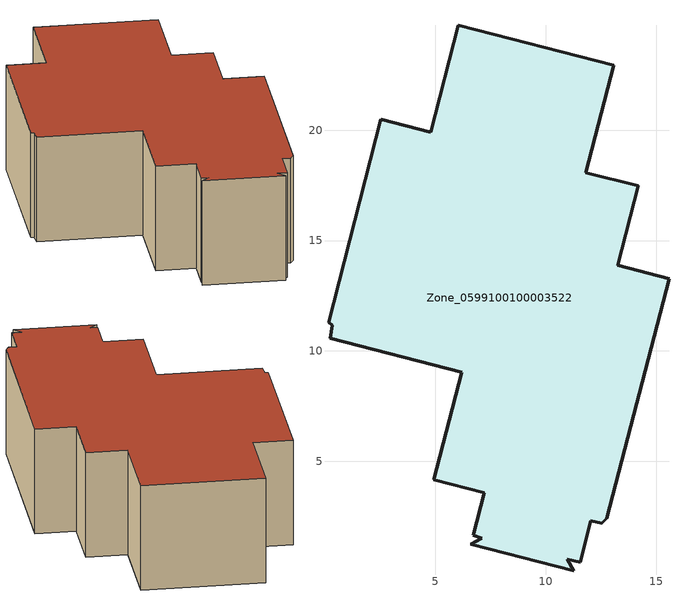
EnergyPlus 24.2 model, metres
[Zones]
Zone_0599100100003522
 floor ground (C_G): 4.94,4.17 6.2,9.05 0.24,10.59 0.34,11.17 0.17,11.31 2.54,20.49 4.8,19.9 6.05,24.76 13.09,22.95 11.82,18.08 14.2,17.47 13.27,13.88 15.59,13.28 12.76,2.42 12.54,2.19 12.05,2.32 11.56,0.42 10.97,0.57 11.28,0.04 6.62,1.26 7.11,1.53 6.72,1.66 7.22,3.58 z0
 wall outside (C_F): 13.27,13.88 14.2,17.47 11.82,18.08 13.09,22.95 6.05,24.76 4.8,19.9 2.54,20.49 0.17,11.31 0.34,11.17 0.24,10.59 6.2,9.05 4.94,4.17 7.22,3.58 6.72,1.66 7.11,1.53 6.62,1.26 11.28,0.04 10.97,0.57 11.56,0.42 12.05,2.32 12.54,2.19 12.76,2.42 15.59,13.28 13.27,13.88 z0:6.58
 roof outside (C_R): 12.76,2.42 15.59,13.28 13.27,13.88 14.2,17.47 11.82,18.08 13.09,22.95 6.05,24.76 4.8,19.9 2.54,20.49 0.17,11.31 0.34,11.17 0.24,10.59 6.2,9.05 4.94,4.17 7.22,3.58 6.72,1.66 7.11,1.53 6.62,1.26 11.28,0.04 10.97,0.57 11.56,0.42 12.05,2.32 12.54,2.19 z6.58
[BUILDING]
Pand.0599100100003522: North Axis=0; Terrain=City; Loads Convergence Tolerance Value=0.04; Temperature Convergence Tolerance Value=0.4; Solar Distribution=FullExterior; Maximum Number of Warmup Days=25; Minimum Number of Warmup Days=1
[Site:Location]
Rotterdam.The.Hague.AP_ZH_NLD Design_Conditions: Latitude=51.96; Longitude=4.45; Time Zone=1; Elevation=-4.5
[SITE:GROUNDTEMPERATURE:BUILDINGSURFACE]
18, 18, 18, 18, 18, 18, 18, 18, 18, 18, 18, 18
[MATERIAL] Thermal Absorptance=0.9; Solar Absorptance=0.7; Visible Absorptance=0.7
Name | Roughness | Thickness | Conductivity | Density | Specific Heat
G.D.2006-2014 | MediumSmooth | 0.15 | 0.06 | 540 | 1210
F.D.2006-2014 | Rough | 0.3 | 0.12 | 1920 | 840
R.D.2006-2014 | MediumRough | 0.2 | 0.08 | 1500 | 1000
[CONSTRUCTION]
C_G: G.D.2006-2014
C_F: F.D.2006-2014
C_R: R.D.2006-2014
[ZONE]
Zone_0599100100003522: Type=1; Multiplier=1; Ceiling Height=Autocalculate; Volume=Autocalculate; Floor Area=autocalculate; Part of Total Floor Area=Yes
[ZONEINFILTRATION:DESIGNFLOWRATE]
Infil_Zone_0599100100003522: Zone or ZoneList or Space or SpaceList=Zone_0599100100003522; Schedule=AlwaysOn; Design Flow Rate Calculation Method=Flow/Area; Flow Rate per Floor Area=0.0021; Constant Term Coefficient=1; Temperature Term Coefficient=0; Velocity Term Coefficient=0; Velocity Squared Term Coefficient=0
[HVACTEMPLATE:ZONE:IDEALLOADSAIRSYSTEM]
Zone_0599100100003522: Maximum Heating Supply Air Temperature=50; Minimum Cooling Supply Air Temperature=13; Maximum Heating Supply Air Humidity Ratio=0.0156; Minimum Cooling Supply Air Humidity Ratio=0.0077; Heating Limit=NoLimit; Cooling Limit=NoLimit; Dehumidification Control Type=ConstantSensibleHeatRatio; Cooling Sensible Heat Ratio=0.7; Dehumidification Setpoint=60; Humidification Control Type=None; Humidification Setpoint=30; Outdoor Air Method=None; Outdoor Air Flow Rate per Person=0.00944; Outdoor Air Flow Rate per Zone Floor Area=0; Outdoor Air Flow Rate per Zone=0; Demand Controlled Ventilation Type=None; Outdoor Air Economizer Type=NoEconomizer; Heat Recovery Type=None; Sensible Heat Recovery Effectiveness=0.7; Latent Heat Recovery Effectiveness=0.65
[ZONECONTROL:THERMOSTAT]
ThermostatControl_Zone_0599100100003522: Zone or ZoneList=Zone_0599100100003522; Control Type Schedule=DualSetpointControlType; Control 1=Thermostat_Zone_0599100100003522; Temperature Difference Between Cutout And Setpoint=0
[THERMOSTATSETPOINT:DUALSETPOINT]
Thermostat_Zone_0599100100003522: Heating Setpoint Temperature Schedule=HeatingSetpoint_Zone_0599100100003522; Cooling Setpoint Temperature Schedule=CoolingSetpoint_Zone_0599100100003522
[SCHEDULE:COMPACT]
HeatingSetpoint_Zone_0599100100003522: Through: 12/31, For: AllDays, Until: 24:00, 21
CoolingSetpoint_Zone_0599100100003522: Through: 12/31, For: AllDays, Until: 24:00, 24
DualSetpointControlType: Through: 12/31, For: AllDays, Until: 24:00, 4
AlwaysOn: Through: 12/31, For: AllDays, Until: 24:00, 1
